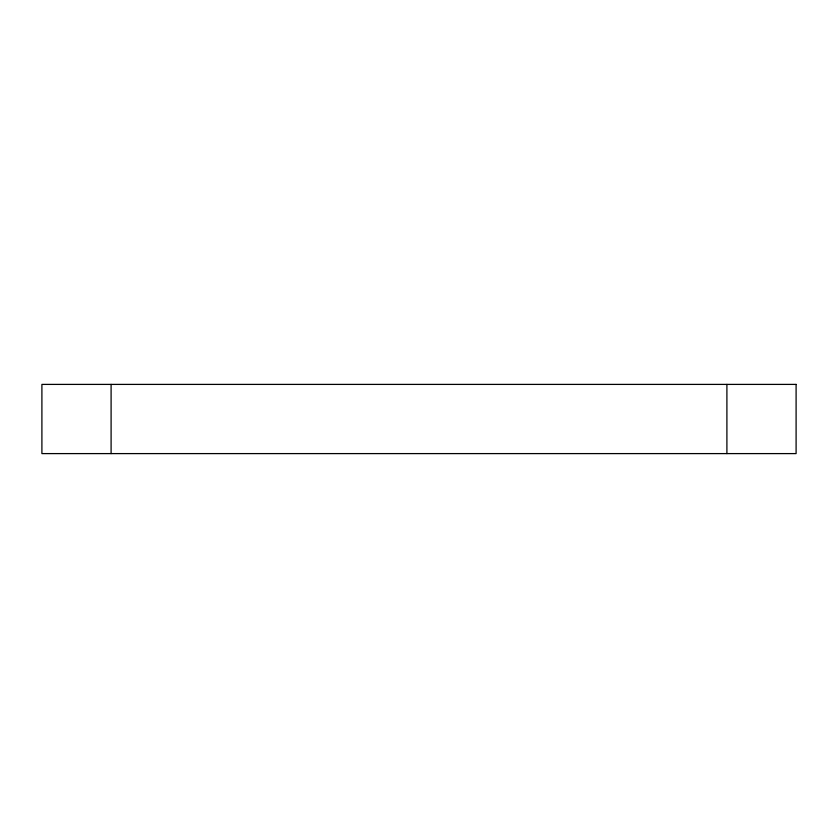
<?xml version="1.0" encoding="UTF-8"?>
<svg xmlns="http://www.w3.org/2000/svg" width="838" height="838" viewBox="0 0 838 838"><rect width="100%" height="100%" fill="white"/><g stroke="black" fill="none" stroke-linecap="round" stroke-linejoin="round"><path stroke-width="1.26" d="M726.902 384.401L726.902 453.599M111.098 384.401L111.098 453.599M796.1 384.401L41.9 384.401L41.9 453.599L796.1 453.599L796.1 384.401"/></g></svg>
